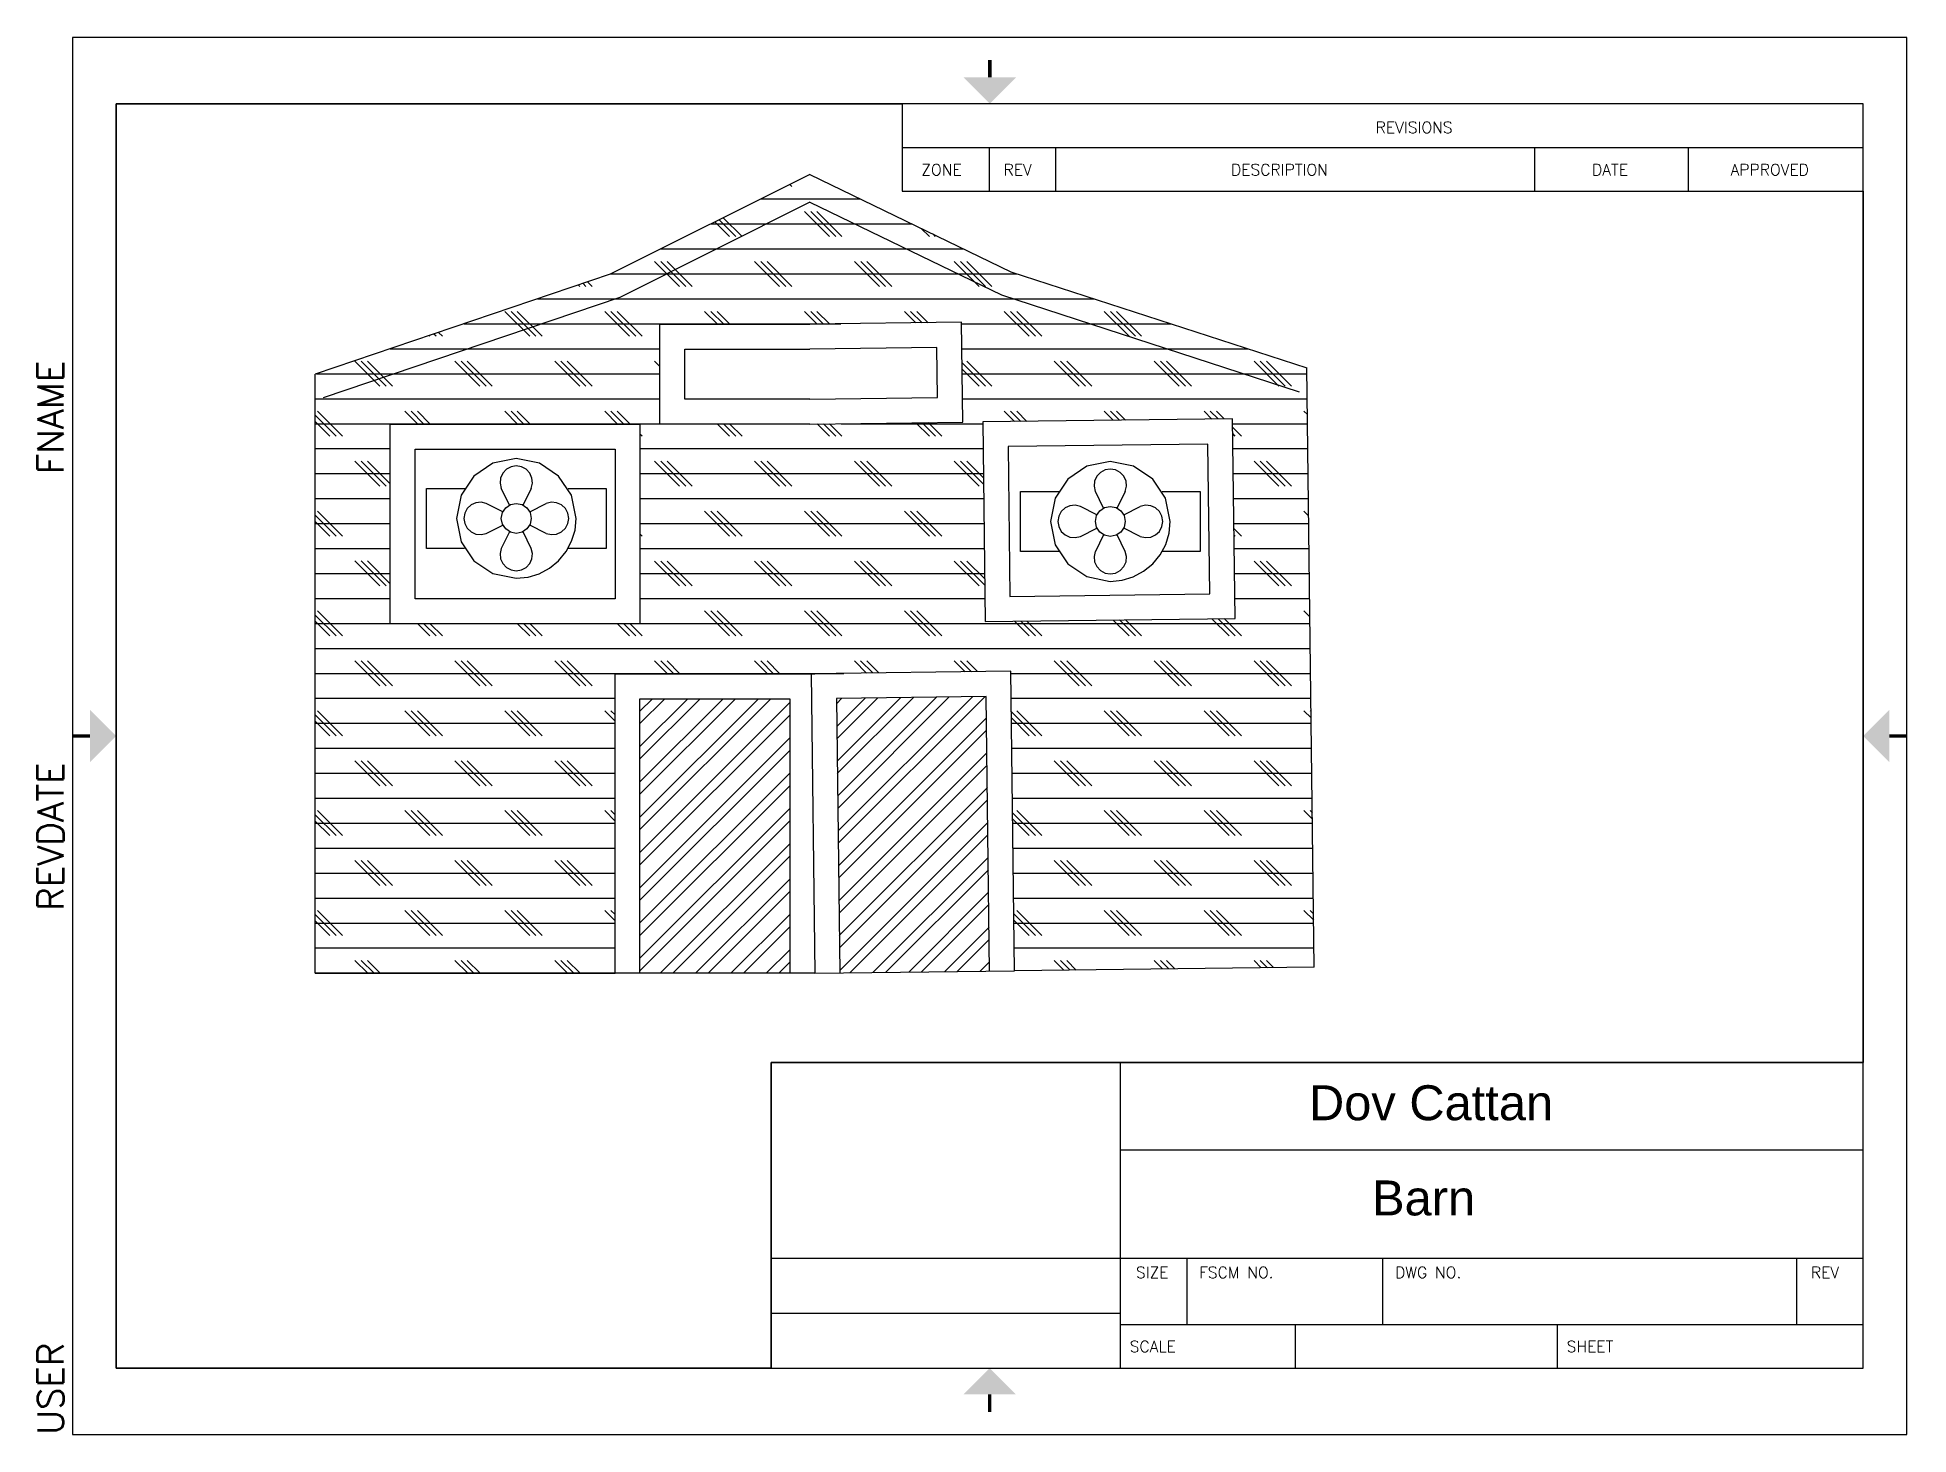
# Paper-space layout 'ANSI A Title Block' of a CAD drawing. Header units: inches. Extents: x -0.2 to 10.5, y 0 to 8.
# The model-space entities are those that its viewports show. They can reach past a viewport. Long polylines and large blocks are cut down to what shows.
import ezdxf

# ---------------------------------------------------------------- set-up
doc = ezdxf.new("R2010")
doc.units = ezdxf.units.IN
doc.header["$MEASUREMENT"] = 0
doc.layers.add('Title Block', color=7, linetype='Continuous')
doc.layers.add('Viewport', color=7, linetype='Continuous')
doc.styles.add('Roman', font='romans')
doc.styles.get("Standard").update_dxf_attribs({"font": 'arial.ttf'})

# ---------------------------------------------------------------- blocks, each defined once
blk = doc.blocks.new('Fan')
for p, q in [((0, 0), (0, 0.1)), ((0, 0.1), (0.1287, 0.1)), ((0.2776, 0.0448), (0.25, 0.1)), ((0.35, 0.1), (0.3225, 0.045)), ((0.473, 0.1), (0.6, 0.1)), ((0.6, 0.1), (0.6, 0)), ((0, -0.1), (0, 0)), ((0.2552, 0.0224), (0.2, 0.05)), ((0.3448, 0.0224), (0.4, 0.05)), ((0.6, 0), (0.6, -0.1)), ((0.2, -0.05), (0.255, -0.0225)), ((0.2776, -0.0448), (0.25, -0.1)), ((0.35, -0.1), (0.3225, -0.045)), ((0.4, -0.05), (0.345, -0.0225)), ((0.1278, -0.1), (0, -0.1)), ((0.6, -0.1), (0.4736, -0.1))]:
    blk.add_line(p, q)
blk.add_circle((0.3, 0), 0.05)
for centre, radius, start, end in [((0.3, 0), 0.2, 90, 180), ((0.3, 0), 0.2, 0, 90), ((0.3, 0.1208), 0.0542, 337.3801, 202.6199), ((0.3, 0), 0.2, 180, 270), ((0.1792, 0), 0.0542, 67.38014, 292.6199), ((0.3, 0), 0.2, 270, 0.00002), ((0.4208, 0), 0.0542, 247.3801, 112.6199), ((0.3, -0.1208), 0.0542, 157.3801, 22.61987)]:
    blk.add_arc(centre, radius, start, end)

msp = doc.modelspace()

# ---------------------------------------------------------------- hatches: boundary and pattern name
h = msp.add_hatch()
h.set_pattern_fill('CORK', color=256, scale=4)
h.set_pattern_definition([(0, (0, 0), (0, 0.5), []), (135, (0.25, -0.25), (-1, -1), [0.707107, -0.707107]), (135, (0.375, -0.25), (-1, -1), [0.707107, -0.707107]), (135, (0.5, -0.25), (-1, -1), [0.707107, -0.707107])])
h.paths.add_polyline_path([(10.958, 15.993), (14.92, 15.993), (18.882, 16.043), (18.957, 10.043), (24.957, 10.118), (24.807, 22.117), (18.882, 24.043), (14.858, 25.993), (10.858, 23.993), (4.958, 21.993), (4.958, 9.993), (10.958, 9.993)])
h.paths.add_polyline_path([(6.458, 16.993), (6.458, 20.993), (11.458, 20.993), (11.458, 16.993)], flags=16)
h.paths.add_polyline_path([(6.958, 17.493), (6.958, 20.493), (10.958, 20.493), (10.958, 17.493)], flags=0)
h.paths.add_polyline_path([(11.858, 20.993), (11.858, 21.993), (11.858, 22.993), (14.858, 22.993), (17.895, 23.031), (17.908, 22.031), (17.92, 21.031), (14.858, 20.993)], flags=16)
h.paths.add_polyline_path([(12.358, 21.493), (12.358, 21.993), (12.358, 22.493), (14.858, 22.493), (17.401, 22.525), (17.408, 22.025), (17.414, 21.525), (14.858, 21.493)], flags=0)
h.paths.add_polyline_path([(18.37, 17.037), (18.32, 21.036), (23.32, 21.099), (23.37, 17.099)], flags=16)
h.paths.add_polyline_path([(18.864, 17.543), (18.826, 20.542), (22.826, 20.592), (22.863, 17.593)], flags=0)
h = msp.add_hatch()
h.set_pattern_fill('STEEL', color=256, scale=4)
h.set_pattern_definition([(45, (0, 0), (-0.353553, 0.353553), []), (45, (0, 0.25), (-0.353553, 0.353553), [])])
h.paths.add_polyline_path([(14.458, 15.493), (11.458, 15.493), (11.458, 9.993), (14.458, 9.993)])
h.paths.add_polyline_path([(18.389, 15.537), (15.389, 15.499), (15.458, 10), (18.458, 10.037)])

# ---------------------------------------------------------------- linework, layer by layer
for p, q in [((24.957, 10.118), (24.807, 22.117)), ((4.958, 9.993), (4.958, 21.993)), ((10.958, 9.993), (10.958, 15.993)), ((10.958, 15.993), (14.958, 15.993)), ((18.882, 16.043), (14.883, 15.993)), ((14.883, 15.993), (14.958, 9.993)), ((18.957, 10.043), (18.882, 16.043)), ((24.957, 10.118), (18.957, 10.043)), ((4.958, 9.993), (10.958, 9.993)), ((14.958, 9.993), (10.958, 9.993)), ((14.958, 9.993), (18.957, 10.043))]:
    msp.add_line(p, q)
for points in [[(14.858, 25.993), (10.858, 23.993), (4.958, 21.993)], [(14.858, 25.993), (18.882, 24.043), (24.807, 22.117)], [(14.861, 25.436), (11.051, 23.531), (5.118, 21.52)], [(14.861, 25.436), (18.695, 23.579), (24.652, 21.642)], [(14.858, 20.993), (11.858, 20.993), (11.858, 21.993), (11.858, 22.993), (14.858, 22.993)], [(14.858, 20.993), (17.92, 21.031), (17.908, 22.031), (17.895, 23.031), (14.858, 22.993)], [(14.858, 21.493), (12.358, 21.493), (12.358, 21.993), (12.358, 22.493), (14.858, 22.493)], [(14.858, 21.493), (17.414, 21.525), (17.408, 22.025), (17.401, 22.525), (14.858, 22.493)], [(11.458, 9.993), (11.458, 15.493), (14.458, 15.493), (14.458, 9.993)], [(18.458, 10.037), (18.389, 15.537), (15.389, 15.499), (15.458, 10)]]:
    msp.add_lwpolyline(points)
for points in [[(11.458, 16.993), (6.458, 16.993), (6.458, 20.993), (11.458, 20.993)], [(18.37, 17.037), (23.37, 17.099), (23.32, 21.099), (18.32, 21.036)], [(10.958, 17.493), (6.958, 17.493), (6.958, 20.493), (10.958, 20.493)], [(18.864, 17.543), (22.863, 17.593), (22.826, 20.592), (18.826, 20.542)]]:
    msp.add_lwpolyline(points, close=True)

# ---------------------------------------------------------------- block references
at = {"xscale": 6, "yscale": 6}
for p in [(7.181, 19.104), (19.074, 19.043)]:
    msp.add_blockref('Fan', p, dxfattribs=at)

psp = doc.layouts.new('ANSI A Title Block')

# ---------------------------------------------------------------- linework, layer by layer
at = {"layer": 'Title Block'}
for p, q in [((10.5, 8), (0, 8)), ((0, 8), (0, 0)), ((10.5, 0), (10.5, 8)), ((10.25, 7.62), (0.25, 7.62)), ((0.25, 7.62), (0.25, 0.38)), ((10.25, 0.38), (10.25, 7.62)), ((4.75, 7.37), (10.25, 7.37)), ((5.25, 7.12), (5.25, 7.37)), ((5.63, 7.12), (5.63, 7.37)), ((8.37, 7.12), (8.37, 7.37)), ((9.25, 7.12), (9.25, 7.37)), ((4.75, 7.12), (10.25, 7.12)), ((4, 2.13), (10.25, 2.13)), ((4, 0.38), (4, 2.13)), ((6, 0.38), (6, 2.13)), ((6, 1.63), (10.25, 1.63)), ((4, 1.01), (10.25, 1.01)), ((6.38, 0.63), (6.38, 1.01)), ((7.5, 0.63), (7.5, 1.01)), ((9.87, 0.63), (9.87, 1.01)), ((4, 0.695), (6, 0.695)), ((6, 0.63), (10.25, 0.63)), ((7, 0.38), (7, 0.63)), ((8.5, 0.38), (8.5, 0.63)), ((0.25, 0.38), (10.25, 0.38)), ((0, 0), (10.5, 0))]:
    psp.add_line(p, q, dxfattribs=at)
at = {"layer": 'Title Block', "const_width": 0.02}
for points in [[(5.251, 7.871), (5.251, 7.771)], [(0, 4), (0.1, 4)], [(10.5, 4), (10.4, 4)], [(5.25, 0.13), (5.25, 0.23)]]:
    psp.add_lwpolyline(points, dxfattribs=at)
at = {"layer": 'Title Block'}
for points in [[(5.101, 7.771), (5.401, 7.771), (5.251, 7.621)], [(0.1, 3.85), (0.1, 4.15), (0.25, 4)], [(10.4, 3.85), (10.4, 4.15), (10.25, 4)], [(5.1, 0.23), (5.4, 0.23), (5.25, 0.38)]]:
    psp.add_solid(points, dxfattribs=at)
at = {"layer": 'Viewport'}
psp.add_lwpolyline([(0.25, 7.62), (4.75, 7.62), (4.75, 7.12), (10.25, 7.12), (10.25, 2.13), (4, 2.13), (4, 0.38), (0.25, 0.38)], close=True, dxfattribs=at)

# ---------------------------------------------------------------- texts
at = {"char_height": 0.2, "attachment_point": 1}
for s, width, insert in [('Dov Cattan', 3.125, (7.078, 2)), ('Barn', 2.71904, (7.439, 1.455))]:
    psp.add_mtext_dynamic_manual_height_columns(s, width=width, gutter_width=1, heights=[0], dxfattribs=dict(at, insert=insert))
at = {"color": 0, "style": 'Roman', "flags": 8}
for tag, p in [('FNAME', (-0.05, 5.5)), ('REVDATE', (-0.05, 3)), ('USER', (-0.05, 0))]:
    psp.add_attdef(tag, p, '', height=0.15, rotation=90, dxfattribs=at)
at = {"layer": 'Title Block', "style": 'Roman'}
for s, p in [('REVISIONS', (7.46, 7.452)), ('ZONE', (4.859, 7.21)), ('REV', (5.33, 7.21)), ('DESCRIPTION', (6.632, 7.21)), ('DATE', (8.698, 7.21)), ('APPROVED', (9.491, 7.21)), ('SIZE', (6.088, 0.896)), ('FSCM NO.', (6.449, 0.896)), ('DWG NO.', (7.571, 0.896)), ('REV', (9.951, 0.896)), ('SCALE', (6.052, 0.472)), ('SHEET', (8.553, 0.472))]:
    psp.add_text(s, height=0.065, dxfattribs=at).set_placement(p)

# ---------------------------------------------------------------- viewports
at = {"layer": 'Viewport'}
vp = psp.add_viewport(center=(5.25, 4), size=(10, 7.24), view_center_point=(18.457, 14.746), view_height=25.32363, dxfattribs=at)
vp.dxf.flags = 0x10000  # cut along an outline
vp.dxf.clipping_boundary_handle = psp.add_lwpolyline([(0.25, 7.62), (4.75, 7.62), (4.75, 7.12), (10.25, 7.12), (10.25, 2.13), (4, 2.13), (4, 0.38), (0.25, 0.38)], format="xyb", close=True, dxfattribs={"invisible": 1}).dxf.handle

doc.saveas('drawing.dxf')
